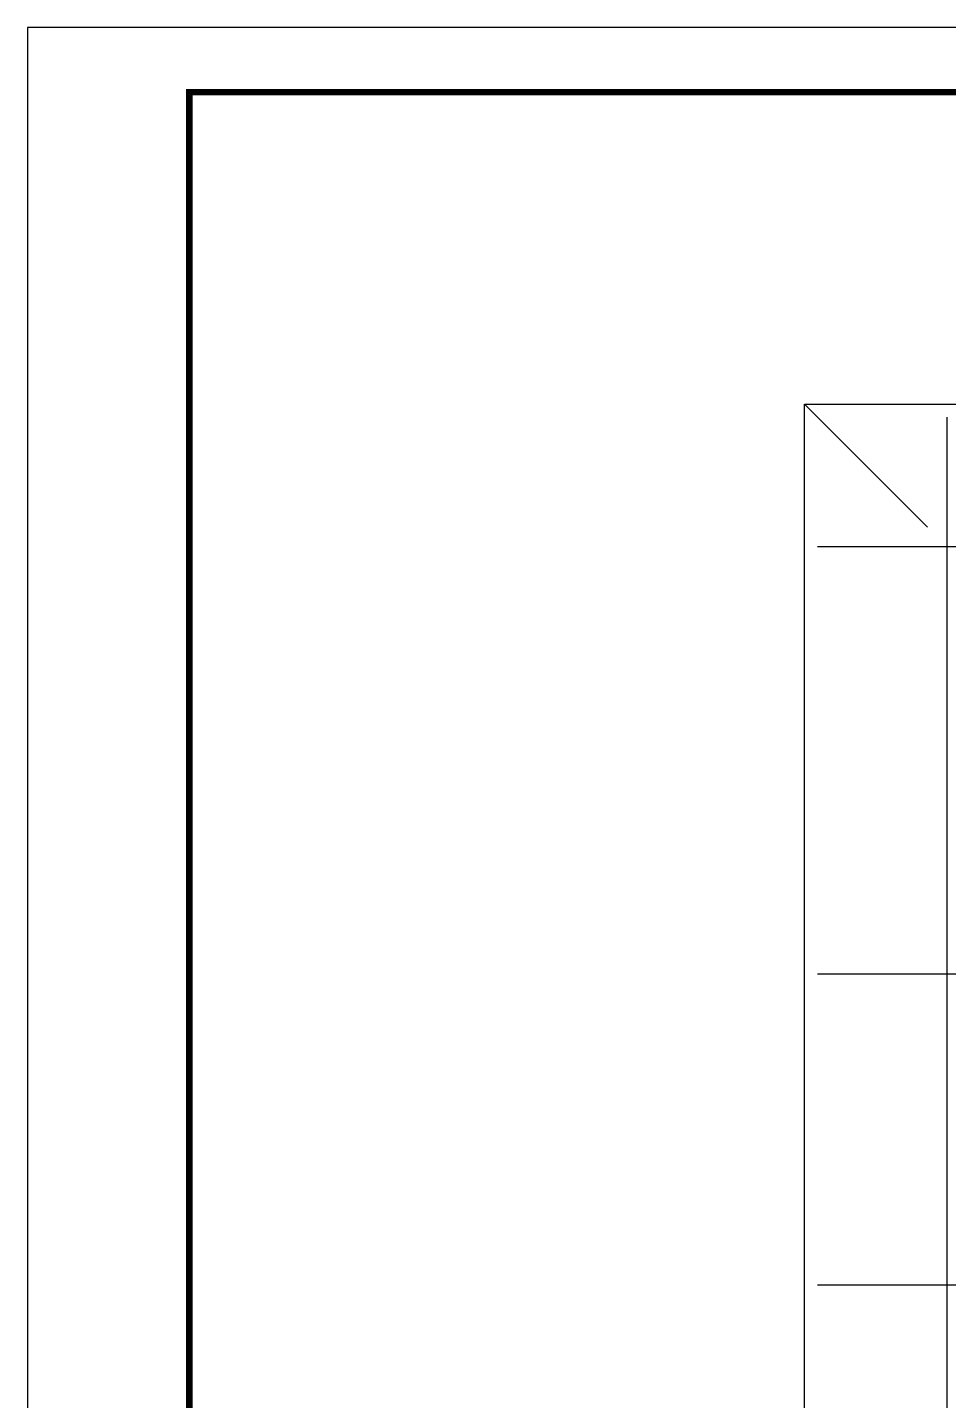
# Model space of a CAD drawing. Extents: x -29700 to 0, y 0 to 131000.
# Drawn here: x -29700 to -22587, y 76397 to 87000 of the extents above; entities that cross this region are included whole.
import ezdxf
from ezdxf.enums import TextEntityAlignment as Align

# ---------------------------------------------------------------- set-up
doc = ezdxf.new("R2010")
doc.units = 0
doc.header["$LTSCALE"] = 1000
doc.header["$MEASUREMENT"] = 0
doc.layers.get('0').update_dxf_attribs({"linetype": 'CONTINUOUS'})
doc.layers.add('DOTE', color=1, linetype='CONTINUOUS')
doc.layers.add('TK', color=4, linetype='CONTINUOUS')
doc.styles.add('HZTXT1', font='romans.shx', dxfattribs={"width": 0.7, "bigfont": 'GBHZFS.SHX'})

# ---------------------------------------------------------------- blocks, each defined once
blk = doc.blocks.new('；u；')
at = {"color": 251}
blk.add_line((65676, -63348), (64726, -62398), dxfattribs=at)
blk.add_lwpolyline([(69126, -74798), (64726, -74798), (64726, -62398), (78926, -62398), (78926, -74798), (74526, -74798)], dxfattribs=at)
at = {"layer": 'DOTE', "color": 251}
for p, q in [((65826, -74698), (65826, -62498)), ((64826, -63498), (78826, -63498)), ((64826, -66798), (78826, -66798)), ((64826, -69198), (78826, -69198))]:
    blk.add_line(p, q, dxfattribs=at)
blk = doc.blocks.new('*U59')
at = {"color": 3}
blk.add_lwpolyline([(-59400, 0), (0, 0), (0, 42000), (-59400, 42000)], close=True, dxfattribs=at)
at = {"color": 3, "const_width": 100}
blk.add_lwpolyline([(-56900, 1000), (-1000, 1000), (-1000, 41000), (-56900, 41000)], close=True, dxfattribs=at)
at = {"layer": 'TK', "color": 4, "style": 'HZTXT1'}
for tag, height, width, p in [('项目负责1', 400, 0.6, (-4500, 19196)), ('项目负责2', 400, 0.6, (-4500, 18296)), ('专责', 400, 0.6, (-4500, 17396)), ('审定', 400, 0.6, (-4500, 16496)), ('审核', 400, 0.6, (-4500, 15596)), ('校对', 400, 0.6, (-4500, 14696)), ('设计', 400, 0.6, (-4500, 13796)), ('绘图', 400, 0.6, (-4500, 12896)), ('建设单位', 450, 0.6, (-4500, 11050)), ('工号', 400, 0.5, (-5501, 3507)), ('版次', 400, 0.7, (-2138, 3498)), ('阶段', 400, 0.7, (-2138, 2498)), ('比例', 400, 0.7, (-5491, 1513)), ('日期', 400, 0.7, (-2138, 1498))]:
    blk.add_attdef(tag, text='', height=height, dxfattribs=dict(at, width=width)).set_placement(p, align=Align.MIDDLE)
at = {"layer": 'TK', "color": 1, "lineweight": -3, "style": 'HZTXT1', "width": 0.6}
blk.add_attdef('工程名称', text='', height=450, dxfattribs=at).set_placement((-4500, 9050), align=Align.MIDDLE)
at = {"layer": 'TK', "color": 4, "lineweight": -3, "style": 'HZTXT1', "width": 0.6}
blk.add_attdef('子项名称', text='', height=450, dxfattribs=at).set_placement((-4500, 7050), align=Align.MIDDLE)
at = {"layer": 'TK', "color": 1, "lineweight": -3, "style": 'HZTXT1', "width": 0.6}
blk.add_attdef('图名', text='', height=400, dxfattribs=at).set_placement((-4558, 4958), align=Align.MIDDLE_CENTER)
at = {"layer": 'TK', "color": 1, "style": 'HZTXT1', "width": 0.7}
blk.add_attdef('图号', text='', height=400, dxfattribs=at).set_placement((-5491, 2513), align=Align.MIDDLE)

msp = doc.modelspace()

# ---------------------------------------------------------------- block references
at = {"color": 0, "xscale": 0.5, "yscale": 0.5, "zscale": 0.5}
msp.add_blockref('*U59', (0, 66000), dxfattribs=at)
at = {"color": 1}
msp.add_blockref('；u；', (-88425.1, 146489.1), dxfattribs=at)

doc.saveas('drawing.dxf')
